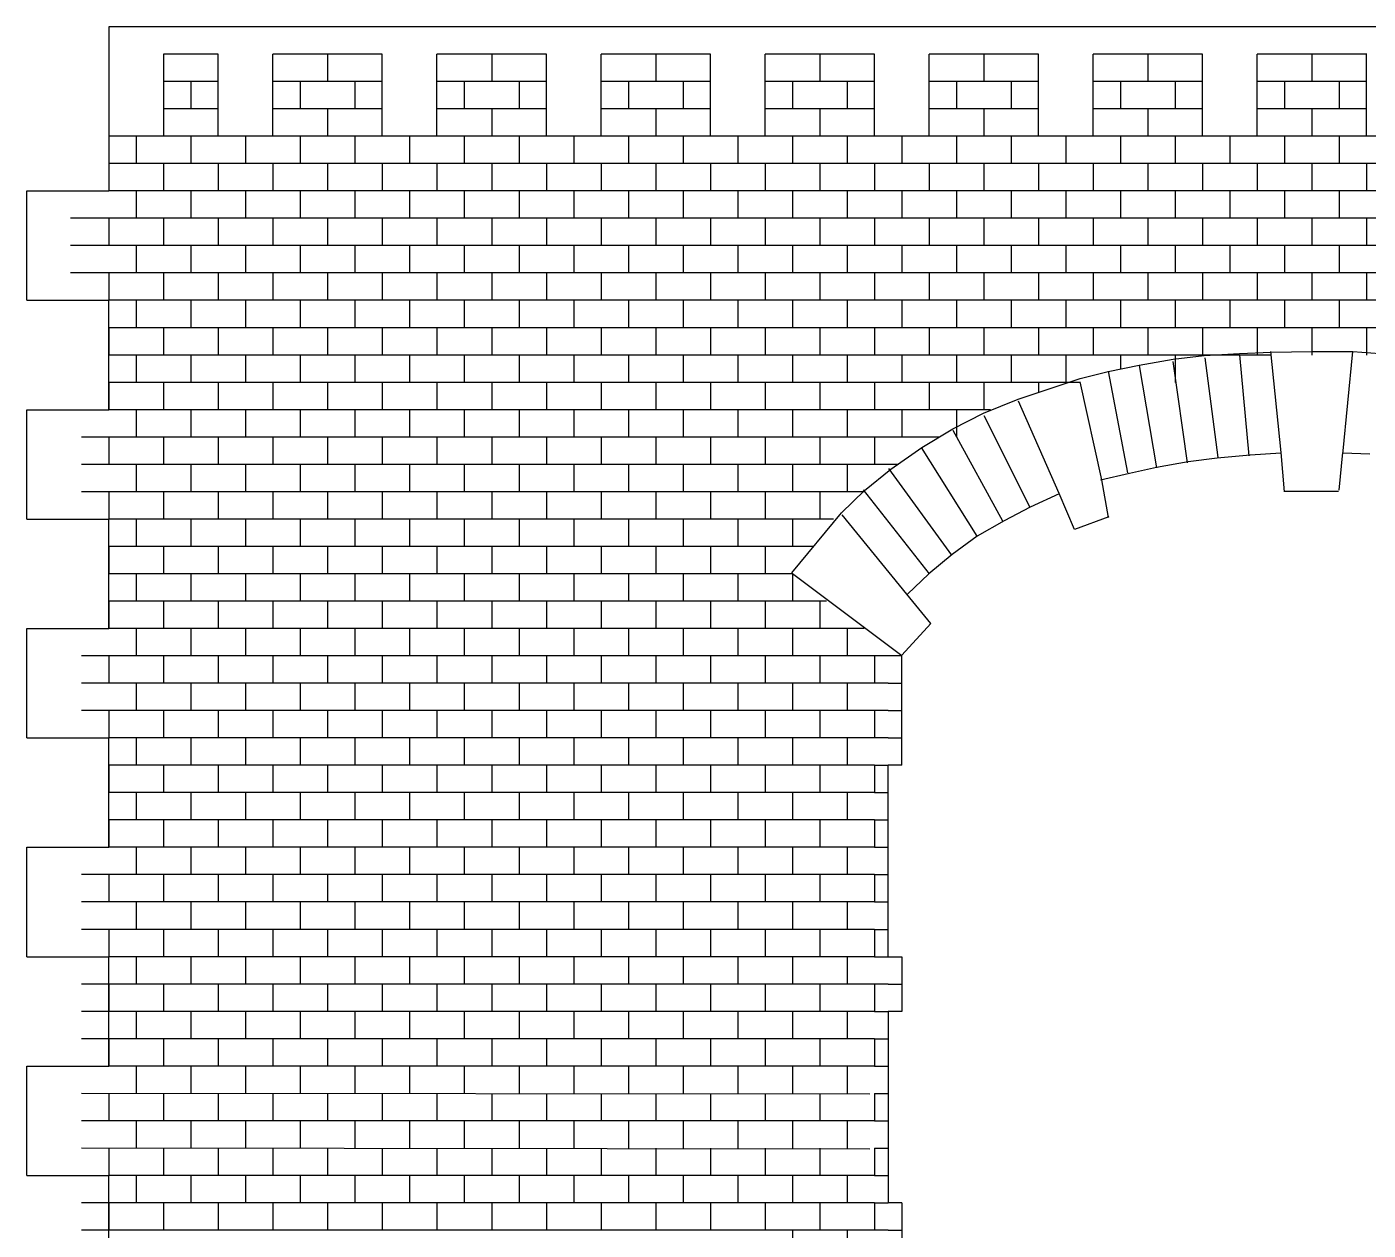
# Model space of a CAD drawing. Extents: x 12 to 197, y 116 to 290.
# Drawn here: x 104.9 to 153.96, y 246 to 290 of the extents above; entities that cross this region are included whole.
import ezdxf

# ---------------------------------------------------------------- set-up
doc = ezdxf.new("R2010")
doc.units = 0
doc.header["$MEASUREMENT"] = 0
doc.layers.add('OHNE_NAMEN', color=5, linetype='CONTINUOUS')

msp = doc.modelspace()

# ---------------------------------------------------------------- linework, layer by layer
at = {"layer": 'OHNE_NAMEN', "color": 5, "linetype": 'CONTINUOUS'}
for p, q in [((107.9038, 289.9999), (107.9031, 283.9995)), ((195.9038, 289.9999), (107.9038, 289.9999)), ((104.9031, 279.9993), (104.9031, 283.9995)), ((104.9031, 283.9995), (107.9031, 283.9995)), ((104.9031, 279.9993), (107.9031, 279.9993)), ((107.9031, 275.9996), (107.9031, 279.9993)), ((104.9031, 271.9994), (104.9031, 275.9996)), ((104.9031, 275.9996), (107.9031, 275.9996)), ((104.9031, 271.9994), (107.9031, 271.9994)), ((107.9031, 267.9993), (107.9031, 271.9994)), ((104.9031, 263.9995), (104.9031, 267.9993)), ((104.9031, 267.9993), (107.9031, 267.9993)), ((104.9031, 263.9995), (107.9031, 263.9995)), ((107.9031, 259.9993), (107.9031, 263.9995)), ((104.9031, 255.9995), (104.9031, 259.9993)), ((104.9031, 259.9993), (107.9031, 259.9993)), ((104.9031, 255.9995), (107.9031, 255.9995)), ((107.9031, 251.9994), (107.9031, 255.9995)), ((104.9031, 247.9992), (104.9031, 251.9994)), ((104.9031, 251.9994), (107.9031, 251.9994)), ((104.9031, 247.9992), (107.9031, 247.9992)), ((107.9031, 243.9995), (107.9031, 247.9992))]:
    msp.add_line(p, q, dxfattribs=at)
at = {"layer": 'OHNE_NAMEN', "color": 7, "linetype": 'CONTINUOUS'}
for p, q in [((111.9039, 288.9998), (109.904, 288.9994)), ((109.904, 288.9994), (109.904, 285.9998)), ((111.9036, 285.9998), (111.9036, 288.9994)), ((113.9035, 285.9998), (113.9035, 288.9994)), ((117.904, 288.9998), (113.9038, 288.9998)), ((115.9041, 288.9994), (115.9041, 287.9997)), ((117.9036, 285.9998), (117.9036, 288.9994)), ((119.9035, 285.9998), (119.9035, 288.9994)), ((123.904, 288.9998), (119.9039, 288.9998)), ((121.9041, 288.9994), (121.9041, 287.9997)), ((123.9037, 285.9998), (123.9037, 288.9994)), ((125.9036, 285.9998), (125.9036, 288.9994)), ((129.9041, 288.9998), (125.9039, 288.9998)), ((127.9038, 288.9994), (127.9038, 287.9997)), ((129.9037, 285.9998), (129.9037, 288.9994)), ((131.9036, 285.9998), (131.9036, 288.9994)), ((135.9041, 288.9998), (131.904, 288.9998)), ((133.9039, 288.9994), (133.9039, 287.9997)), ((135.9038, 285.9998), (135.9038, 288.9994)), ((137.9036, 285.9998), (137.9036, 288.9994)), ((141.9041, 288.9998), (137.904, 288.9998)), ((139.9039, 288.9994), (139.9039, 287.9997)), ((141.9038, 285.9998), (141.9038, 288.9994)), ((143.9037, 285.9998), (143.9037, 288.9994)), ((147.9042, 288.9998), (143.9041, 288.9998)), ((145.9039, 288.9994), (145.9039, 287.9997)), ((147.9038, 285.9998), (147.9038, 288.9994)), ((153.9039, 288.9998), (149.9037, 288.9998)), ((149.9037, 285.9998), (149.9037, 288.9994)), ((151.904, 288.9994), (151.904, 287.9997)), ((153.9035, 285.9998), (153.9035, 288.9994)), ((111.9039, 287.9997), (109.904, 287.9997)), ((110.9035, 287.9993), (110.9035, 286.9995)), ((117.904, 287.9997), (113.9038, 287.9997)), ((114.9036, 287.9997), (114.9036, 286.9999)), ((116.9035, 287.9993), (116.9035, 286.9995)), ((123.904, 287.9997), (119.9039, 287.9997)), ((120.9036, 287.9997), (120.9036, 286.9999)), ((122.9035, 287.9993), (122.9035, 286.9995)), ((129.9041, 287.9997), (125.9039, 287.9997)), ((126.9037, 287.9997), (126.9037, 286.9999)), ((128.9036, 287.9993), (128.9036, 286.9995)), ((135.9041, 287.9997), (131.904, 287.9997)), ((132.9037, 287.9997), (132.9037, 286.9999)), ((134.9036, 287.9993), (134.9036, 286.9995)), ((141.9041, 287.9997), (137.904, 287.9997)), ((138.9038, 287.9997), (138.9038, 286.9999)), ((140.9033, 287.9993), (140.9033, 286.9995)), ((147.9042, 287.9997), (143.9041, 287.9997)), ((144.9038, 287.9997), (144.9038, 286.9999)), ((146.9034, 287.9993), (146.9034, 286.9995)), ((153.9039, 287.9997), (149.9037, 287.9997)), ((150.9035, 287.9997), (150.9035, 286.9999)), ((152.9034, 287.9993), (152.9034, 286.9995)), ((111.9029, 286.9995), (109.904, 286.9995)), ((117.9029, 286.9995), (113.9035, 286.9995)), ((115.9037, 286.9995), (115.9037, 285.9998)), ((123.903, 286.9995), (119.9035, 286.9995)), ((121.9038, 286.9995), (121.9038, 285.9998)), ((129.903, 286.9995), (125.9036, 286.9995)), ((127.9035, 286.9995), (127.9035, 285.9998)), ((135.903, 286.9995), (131.9036, 286.9995)), ((133.9035, 286.9995), (133.9035, 285.9998)), ((141.9031, 286.9995), (137.9036, 286.9995)), ((139.9036, 286.9995), (139.9036, 285.9998)), ((147.9031, 286.9995), (143.9037, 286.9995)), ((145.9036, 286.9995), (145.9036, 285.9998)), ((153.9028, 286.9995), (149.9037, 286.9995)), ((151.9036, 286.9995), (151.9036, 285.9998)), ((195.75, 285.9998), (107.9038, 285.9998)), ((108.9036, 285.9991), (108.9036, 284.9993)), ((110.9038, 285.9991), (110.9038, 284.9993)), ((112.9037, 285.9991), (112.9037, 284.9993)), ((114.9036, 285.9991), (114.9036, 284.9993)), ((116.9038, 285.9991), (116.9038, 284.9993)), ((118.9034, 285.9991), (118.9034, 284.9993)), ((120.9036, 285.9991), (120.9036, 284.9993)), ((122.9039, 285.9991), (122.9039, 284.9993)), ((124.9038, 285.9991), (124.9038, 284.9993)), ((126.9033, 285.9991), (126.9033, 284.9993)), ((128.9032, 285.9991), (128.9032, 284.9993)), ((130.9035, 285.9991), (130.9035, 284.9993)), ((132.9034, 285.9998), (132.9034, 284.9993)), ((134.9033, 285.9998), (134.9033, 284.9993)), ((136.9035, 285.9998), (136.9035, 284.9993)), ((138.9034, 285.9998), (138.9034, 284.9993)), ((140.9033, 285.9998), (140.9033, 284.9993)), ((142.9036, 285.9998), (142.9036, 284.9993)), ((144.9035, 285.9991), (144.9035, 284.9993)), ((146.9034, 285.9991), (146.9034, 284.9993)), ((148.9033, 285.9998), (148.9033, 284.9993)), ((150.9035, 285.9998), (150.9035, 284.9993)), ((152.9034, 285.9998), (152.9034, 284.9993)), ((195.75, 284.9996), (107.9038, 284.9996)), ((107.9038, 284.9989), (107.9038, 283.9992)), ((109.904, 284.9989), (109.904, 283.9992)), ((111.9039, 284.9989), (111.9039, 283.9992)), ((113.9038, 284.9989), (113.9038, 283.9992)), ((115.9041, 284.9989), (115.9041, 283.9992)), ((117.9036, 284.9989), (117.9036, 283.9992)), ((119.9039, 284.9989), (119.9039, 283.9992)), ((121.9041, 284.9989), (121.9041, 283.9992)), ((123.904, 284.9989), (123.904, 283.9992)), ((125.9036, 284.9989), (125.9036, 283.9992)), ((127.9035, 284.9989), (127.9035, 283.9992)), ((129.9037, 284.9989), (129.9037, 283.9992)), ((131.9036, 284.9993), (131.9036, 283.9992)), ((133.9035, 284.9993), (133.9035, 283.9992)), ((135.9038, 284.9993), (135.9038, 283.9992)), ((137.9036, 284.9993), (137.9036, 283.9992)), ((139.9036, 284.9993), (139.9036, 283.9992)), ((141.9038, 284.9993), (141.9038, 283.9992)), ((143.9037, 284.9989), (143.9037, 283.9992)), ((145.9036, 284.9989), (145.9036, 283.9992)), ((147.9035, 284.9993), (147.9035, 283.9992)), ((149.9037, 284.9993), (149.9037, 283.9992)), ((151.9036, 284.9993), (151.9036, 283.9992)), ((153.9035, 284.9993), (153.9035, 283.9992)), ((195.75, 283.9995), (107.9038, 283.9995)), ((108.9036, 283.9992), (108.9036, 282.9994)), ((110.9038, 283.9992), (110.9038, 282.9994)), ((112.9037, 283.9992), (112.9037, 282.9994)), ((114.9036, 283.9992), (114.9036, 282.9994)), ((116.9038, 283.9992), (116.9038, 282.9994)), ((118.9034, 283.9992), (118.9034, 282.9994)), ((120.9036, 283.9992), (120.9036, 282.9994)), ((122.9039, 283.9992), (122.9039, 282.9994)), ((124.9038, 283.9992), (124.9038, 282.9994)), ((126.9033, 283.9992), (126.9033, 282.9994)), ((128.9032, 283.9992), (128.9032, 282.9994)), ((130.9035, 283.9992), (130.9035, 282.9994)), ((132.9034, 283.9995), (132.9034, 282.9994)), ((134.9033, 283.9995), (134.9033, 282.9994)), ((136.9035, 283.9995), (136.9035, 282.9994)), ((138.9034, 283.9995), (138.9034, 282.9994)), ((140.9033, 283.9995), (140.9033, 282.9994)), ((142.9036, 283.9995), (142.9036, 282.9994)), ((144.9035, 283.9992), (144.9035, 282.9994)), ((146.9034, 283.9992), (146.9034, 282.9994)), ((148.9033, 283.9995), (148.9033, 282.9994)), ((150.9035, 283.9995), (150.9035, 282.9994)), ((152.9034, 283.9995), (152.9034, 282.9994)), ((195.9038, 282.9997), (106.5004, 282.9994)), ((107.9038, 282.9994), (107.9038, 281.9993)), ((109.904, 282.9994), (109.904, 281.9993)), ((111.9039, 282.9994), (111.9039, 281.9993)), ((113.9038, 282.9994), (113.9038, 281.9993)), ((115.9041, 282.9994), (115.9041, 281.9993)), ((117.9036, 282.9994), (117.9036, 281.9993)), ((119.9039, 282.9994), (119.9039, 281.9993)), ((121.9041, 282.9994), (121.9041, 281.9993)), ((123.904, 282.9994), (123.904, 281.9993)), ((125.9036, 282.9994), (125.9036, 281.9993)), ((127.9035, 282.9994), (127.9035, 281.9993)), ((129.9037, 282.9994), (129.9037, 281.9993)), ((131.9036, 282.9994), (131.9036, 281.9993)), ((133.9035, 282.9994), (133.9035, 281.9993)), ((135.9038, 282.9994), (135.9038, 281.9993)), ((137.9036, 282.9994), (137.9036, 281.9993)), ((139.9036, 282.9994), (139.9036, 281.9993)), ((141.9038, 282.9994), (141.9038, 281.9993)), ((143.9037, 282.9994), (143.9037, 281.9993)), ((145.9036, 282.9994), (145.9036, 281.9993)), ((147.9035, 282.9994), (147.9035, 281.9993)), ((149.9037, 282.9994), (149.9037, 281.9993)), ((151.9036, 282.9994), (151.9036, 281.9993)), ((153.9035, 282.9994), (153.9035, 281.9993)), ((195.9038, 282), (106.5004, 282)), ((108.9036, 281.9993), (108.9036, 280.9995)), ((110.9038, 281.9993), (110.9038, 280.9995)), ((112.9037, 281.9993), (112.9037, 280.9995)), ((114.9036, 281.9993), (114.9036, 280.9995)), ((116.9038, 281.9993), (116.9038, 280.9995)), ((118.9034, 281.9993), (118.9034, 280.9995)), ((120.9036, 281.9993), (120.9036, 280.9995)), ((122.9039, 281.9993), (122.9039, 280.9995)), ((124.9038, 281.9993), (124.9038, 280.9995)), ((126.9033, 281.9993), (126.9033, 280.9995)), ((128.9032, 281.9993), (128.9032, 280.9995)), ((130.9035, 281.9993), (130.9035, 280.9995)), ((132.9034, 282), (132.9034, 280.9995)), ((134.9033, 282), (134.9033, 280.9995)), ((136.9035, 282), (136.9035, 280.9995)), ((138.9034, 282), (138.9034, 280.9995)), ((140.9033, 282), (140.9033, 280.9995)), ((142.9036, 282), (142.9036, 280.9995)), ((144.9035, 281.9993), (144.9035, 280.9995)), ((146.9034, 281.9993), (146.9034, 280.9995)), ((148.9033, 282), (148.9033, 280.9995)), ((150.9035, 282), (150.9035, 280.9995)), ((152.9034, 282), (152.9034, 280.9995)), ((195.9038, 280.9995), (106.5004, 280.9995)), ((107.9038, 280.9988), (107.9038, 279.999)), ((109.904, 280.9988), (109.904, 279.999)), ((111.9039, 280.9988), (111.9039, 279.999)), ((113.9038, 280.9988), (113.9038, 279.999)), ((115.9041, 280.9988), (115.9041, 279.999)), ((117.9036, 280.9988), (117.9036, 279.999)), ((119.9039, 280.9988), (119.9039, 279.999)), ((121.9041, 280.9988), (121.9041, 279.999)), ((123.904, 280.9988), (123.904, 279.999)), ((125.9036, 280.9988), (125.9036, 279.999)), ((127.9035, 280.9988), (127.9035, 279.999)), ((129.9037, 280.9988), (129.9037, 279.999)), ((131.9036, 280.9991), (131.9036, 279.999)), ((133.9035, 280.9991), (133.9035, 279.999)), ((135.9038, 280.9991), (135.9038, 279.999)), ((137.9036, 280.9991), (137.9036, 279.999)), ((139.9036, 280.9991), (139.9036, 279.999)), ((141.9038, 280.9991), (141.9038, 279.999)), ((143.9037, 280.9988), (143.9037, 279.999)), ((145.9036, 280.9988), (145.9036, 279.999)), ((147.9035, 280.9991), (147.9035, 279.999)), ((149.9037, 280.9991), (149.9037, 279.999)), ((151.9036, 280.9991), (151.9036, 279.999)), ((153.9035, 280.9991), (153.9035, 279.999)), ((195.9038, 279.9997), (107.9038, 279.9997)), ((108.9036, 279.999), (108.9036, 278.9996)), ((110.9038, 279.999), (110.9038, 278.9996)), ((112.9037, 279.999), (112.9037, 278.9996)), ((114.9036, 279.999), (114.9036, 278.9996)), ((116.9038, 279.999), (116.9038, 278.9996)), ((118.9034, 279.999), (118.9034, 278.9996)), ((120.9036, 279.999), (120.9036, 278.9996)), ((122.9039, 279.999), (122.9039, 278.9996)), ((124.9038, 279.999), (124.9038, 278.9996)), ((126.9033, 279.999), (126.9033, 278.9996)), ((128.9032, 279.999), (128.9032, 278.9996)), ((130.9035, 279.999), (130.9035, 278.9996)), ((132.9034, 279.9993), (132.9034, 278.9996)), ((134.9033, 279.9993), (134.9033, 278.9996)), ((136.9035, 279.9993), (136.9035, 278.9996)), ((138.9034, 279.9993), (138.9034, 278.9996)), ((140.9033, 279.9993), (140.9033, 278.9996)), ((142.9036, 279.9993), (142.9036, 278.9996)), ((144.9035, 279.999), (144.9035, 278.9996)), ((146.9034, 279.999), (146.9034, 278.9996)), ((148.9033, 279.9993), (148.9033, 278.9996)), ((150.9035, 279.9993), (150.9035, 278.9996)), ((152.9034, 279.9993), (152.9034, 278.9996)), ((195.9038, 278.9996), (107.9038, 278.9996)), ((107.9038, 278.9989), (107.9038, 277.9991)), ((109.904, 278.9989), (109.904, 277.9991)), ((111.9039, 278.9989), (111.9039, 277.9991)), ((113.9038, 278.9989), (113.9038, 277.9991)), ((115.9041, 278.9989), (115.9041, 277.9991)), ((117.9036, 278.9989), (117.9036, 277.9991)), ((119.9039, 278.9989), (119.9039, 277.9991)), ((121.9041, 278.9989), (121.9041, 277.9991)), ((123.904, 278.9989), (123.904, 277.9991)), ((125.9036, 278.9989), (125.9036, 277.9991)), ((127.9035, 278.9989), (127.9035, 277.9991)), ((129.9037, 278.9989), (129.9037, 277.9991)), ((131.9036, 278.9996), (131.9036, 277.9991)), ((133.9035, 278.9996), (133.9035, 277.9991)), ((135.9038, 278.9996), (135.9038, 277.9991)), ((137.9036, 278.9996), (137.9036, 277.9991)), ((139.9036, 278.9996), (139.9036, 277.9991)), ((141.9038, 278.9996), (141.9038, 277.9991)), ((143.9037, 278.9989), (143.9037, 277.9991)), ((145.9036, 278.9989), (145.9036, 277.9991)), ((147.9035, 278.9996), (147.9035, 277.9991)), ((149.9037, 278.9996), (149.9037, 277.9991)), ((151.9036, 278.9996), (151.9036, 277.9991)), ((153.9035, 278.9996), (153.9035, 277.9991)), ((150.404, 277.9998), (107.9038, 277.9998)), ((108.9036, 277.9991), (108.9036, 276.9993)), ((110.9038, 277.9991), (110.9038, 276.9993)), ((112.9037, 277.9991), (112.9037, 276.9993)), ((114.9036, 277.9991), (114.9036, 276.9993)), ((116.9038, 277.9991), (116.9038, 276.9993)), ((118.9034, 277.9991), (118.9034, 276.9993)), ((120.9036, 277.9991), (120.9036, 276.9993)), ((122.9039, 277.9991), (122.9039, 276.9993)), ((124.9038, 277.9991), (124.9038, 276.9993)), ((126.9033, 277.9991), (126.9033, 276.9993)), ((128.9032, 277.9991), (128.9032, 276.9993)), ((130.9035, 277.9991), (130.9035, 276.9993)), ((132.9034, 277.9998), (132.9034, 276.9993)), ((134.9033, 277.9998), (134.9033, 276.9993)), ((134.9033, 277.9991), (134.9033, 276.9993)), ((136.9035, 277.9998), (136.9035, 276.9993)), ((136.9035, 277.9991), (136.9035, 276.9993)), ((138.9034, 277.9998), (138.9034, 276.9993)), ((138.9034, 277.9991), (138.9034, 276.9993)), ((140.9033, 277.9998), (140.9033, 276.9993)), ((140.9033, 277.9991), (140.9033, 276.9993)), ((142.9036, 277.9998), (142.9036, 276.9993)), ((142.9036, 277.9991), (142.9036, 276.9993)), ((144.9028, 277.9998), (144.9028, 277.4996)), ((145.584, 277.6319), (146.8307, 277.8439)), ((146.8173, 277.7613), (147.3401, 274.0618)), ((146.8307, 277.8439), (147.9596, 277.9846)), ((146.9034, 277.9991), (146.9034, 276.9993)), ((147.9596, 277.9846), (149.2529, 278.0552)), ((147.9815, 277.9025), (148.4651, 274.2498)), ((149.2515, 278.0083), (149.5901, 274.3122)), ((149.2529, 278.0552), (150.4054, 278.1028)), ((150.7776, 274.4371), (150.4026, 278.1247)), ((150.4054, 278.1028), (151.9026, 278.1247)), ((151.9026, 278.1247), (153.4026, 278.1247)), ((153.0276, 274.3747), (153.4026, 278.1247)), ((153.4026, 278.1247), (154.3801, 278.0552)), ((143.4204, 277.1383), (144.4551, 277.3973)), ((144.4537, 277.4086), (145.1525, 273.6868)), ((144.4551, 277.3973), (145.584, 277.6319)), ((145.5826, 277.6202), (146.2151, 273.8744)), ((143.4031, 276.9993), (107.9038, 276.9997)), ((107.9038, 276.999), (107.9038, 275.9992)), ((109.904, 276.999), (109.904, 275.9992)), ((111.9039, 276.999), (111.9039, 275.9992)), ((113.9038, 276.999), (113.9038, 275.9992)), ((115.9041, 276.999), (115.9041, 275.9992)), ((117.9036, 276.999), (117.9036, 275.9992)), ((119.9039, 276.999), (119.9039, 275.9992)), ((121.9041, 276.999), (121.9041, 275.9992)), ((123.904, 276.999), (123.904, 275.9992)), ((125.9036, 276.999), (125.9036, 275.9992)), ((127.9035, 276.999), (127.9035, 275.9992)), ((129.9037, 276.999), (129.9037, 275.9992)), ((131.9036, 276.9993), (131.9036, 275.9992)), ((133.9035, 276.9993), (133.9035, 275.9992)), ((135.9034, 276.9993), (135.9034, 275.9992)), ((135.9038, 276.9993), (135.9038, 275.9992)), ((137.9033, 276.9993), (137.9033, 275.9992)), ((137.9036, 276.9993), (137.9036, 275.9992)), ((139.9036, 276.9993), (139.9036, 275.9996)), ((139.9036, 276.9993), (139.9036, 275.9992)), ((141.1626, 276.3855), (143.4204, 277.1383)), ((141.9027, 276.9993), (141.9027, 276.6243)), ((144.2152, 273.437), (143.4306, 277.0205)), ((139.8926, 275.868), (141.1626, 276.3855)), ((142.6528, 272.9368), (141.1728, 276.315)), ((140.1526, 275.9996), (107.9038, 275.9996)), ((108.9036, 275.9992), (108.9036, 274.9995)), ((110.9038, 275.9992), (110.9038, 274.9995)), ((112.9037, 275.9992), (112.9037, 274.9995)), ((114.9036, 275.9992), (114.9036, 274.9995)), ((116.9038, 275.9992), (116.9038, 274.9995)), ((118.9034, 275.9992), (118.9034, 274.9995)), ((120.9036, 275.9992), (120.9036, 274.9995)), ((122.9039, 275.9992), (122.9039, 274.9995)), ((124.9038, 275.9992), (124.9038, 274.9995)), ((126.9033, 275.9992), (126.9033, 274.9995)), ((128.9032, 275.9992), (128.9032, 274.9995)), ((130.9035, 275.9992), (130.9035, 274.9995)), ((132.9034, 275.9996), (132.9034, 274.9995)), ((134.9033, 275.9996), (134.9033, 274.9995)), ((134.9033, 275.9992), (134.9033, 274.9995)), ((136.9035, 275.9996), (136.9035, 274.9995)), ((136.9035, 275.9992), (136.9035, 274.9995)), ((138.7637, 275.3035), (139.8926, 275.868)), ((138.9034, 275.9992), (138.9027, 275.3745)), ((138.9034, 275.9996), (138.9034, 274.9995)), ((139.9028, 275.7858), (141.5902, 272.4369)), ((137.6348, 274.6216), (138.7637, 275.3035)), ((138.774, 275.2566), (140.5901, 271.937)), ((138.2776, 274.9995), (106.903, 274.9995)), ((107.9038, 274.9987), (107.9038, 273.999)), ((109.904, 274.9987), (109.904, 273.999)), ((111.9039, 274.9987), (111.9039, 273.999)), ((113.9038, 274.9987), (113.9038, 273.999)), ((115.9041, 274.9987), (115.9041, 273.999)), ((117.9036, 274.9987), (117.9036, 273.999)), ((119.9039, 274.9987), (119.9039, 273.999)), ((121.9041, 274.9987), (121.9041, 273.999)), ((123.904, 274.9987), (123.904, 273.999)), ((125.9036, 274.9987), (125.9036, 273.999)), ((127.9035, 274.9987), (127.9035, 273.999)), ((129.9037, 274.9987), (129.9037, 273.999)), ((131.9036, 274.9995), (131.9036, 273.999)), ((133.9035, 274.9995), (133.9035, 273.999)), ((135.9034, 274.9995), (135.9034, 273.9993)), ((135.9038, 274.9995), (135.9038, 273.999)), ((136.506, 273.8219), (137.6348, 274.6216)), ((137.6098, 274.6216), (139.6527, 271.3743)), ((136.7776, 273.9993), (106.903, 273.9993)), ((108.9036, 273.999), (108.9036, 272.9995)), ((110.9038, 273.999), (110.9038, 272.9995)), ((112.9037, 273.999), (112.9037, 272.9995)), ((114.9036, 273.999), (114.9036, 272.9995)), ((116.9038, 273.999), (116.9038, 272.9995)), ((118.9034, 273.999), (118.9034, 272.9995)), ((120.9036, 273.999), (120.9036, 272.9995)), ((122.9039, 273.999), (122.9039, 272.9995)), ((124.9038, 273.999), (124.9038, 272.9995)), ((126.9033, 273.999), (126.9033, 272.9995)), ((128.9032, 273.999), (128.9032, 272.9995)), ((130.9035, 273.999), (130.9035, 272.9995)), ((132.9034, 273.9993), (132.9034, 272.9995)), ((134.9033, 273.9993), (134.9033, 272.9995)), ((135.5418, 273.0458), (136.506, 273.8219)), ((136.4185, 273.8455), (138.715, 270.6871)), ((135.5277, 272.9995), (106.903, 272.9995)), ((107.9038, 272.9988), (107.9038, 271.9991)), ((109.904, 272.9988), (109.904, 271.9991)), ((111.9039, 272.9988), (111.9039, 271.9991)), ((113.9038, 272.9988), (113.9038, 271.9991)), ((115.9041, 272.9988), (115.9041, 271.9991)), ((117.9036, 272.9988), (117.9036, 271.9991)), ((119.9039, 272.9988), (119.9039, 271.9991)), ((121.9041, 272.9988), (121.9041, 271.9991)), ((123.904, 272.9988), (123.904, 271.9991)), ((125.9036, 272.9988), (125.9036, 271.9991)), ((127.9035, 272.9988), (127.9035, 271.9991)), ((129.9037, 272.9988), (129.9037, 271.9991)), ((131.9036, 272.9992), (131.9036, 271.9991)), ((133.9035, 272.9992), (133.9035, 271.9991)), ((134.6951, 272.2231), (135.5418, 273.0458)), ((135.4931, 273.0694), (137.9026, 269.9999)), ((134.4027, 271.9994), (107.9038, 271.9998)), ((108.9036, 271.9991), (108.9036, 270.9996)), ((110.9038, 271.9991), (110.9038, 270.9996)), ((112.9037, 271.9991), (112.9037, 270.9996)), ((114.9036, 271.9991), (114.9036, 270.9996)), ((116.9038, 271.9991), (116.9038, 270.9996)), ((118.9034, 271.9991), (118.9034, 270.9996)), ((120.9036, 271.9991), (120.9036, 270.9996)), ((122.9039, 271.9991), (122.9039, 270.9996)), ((124.9038, 271.9991), (124.9038, 270.9996)), ((126.9033, 271.9991), (126.9033, 270.9996)), ((128.9032, 271.9991), (128.9032, 270.9996)), ((130.9035, 271.9991), (130.9035, 270.9996)), ((132.884, 270.0355), (134.6951, 272.2231)), ((132.9034, 271.9994), (132.9034, 270.9996)), ((137.0901, 269.2495), (134.717, 272.1522)), ((133.6527, 270.9996), (107.9038, 270.9996)), ((107.9038, 270.9989), (107.9038, 269.9992)), ((109.904, 270.9989), (109.904, 269.9992)), ((111.9039, 270.9989), (111.9039, 269.9992)), ((113.9038, 270.9989), (113.9038, 269.9992)), ((115.9041, 270.9989), (115.9041, 269.9992)), ((117.9036, 270.9989), (117.9036, 269.9992)), ((119.9039, 270.9989), (119.9039, 269.9992)), ((121.9041, 270.9989), (121.9041, 269.9992)), ((123.904, 270.9989), (123.904, 269.9992)), ((125.9036, 270.9989), (125.9036, 269.9992)), ((127.9035, 270.9989), (127.9035, 269.9992)), ((129.9037, 270.9989), (129.9037, 269.9992)), ((131.9036, 270.9996), (131.9036, 269.9992)), ((132.9034, 269.9999), (107.9038, 269.9999)), ((108.9036, 269.9992), (108.9036, 268.9994)), ((110.9038, 269.9992), (110.9038, 268.9994)), ((112.9037, 269.9992), (112.9037, 268.9994)), ((114.9036, 269.9992), (114.9036, 268.9994)), ((116.9038, 269.9992), (116.9038, 268.9994)), ((118.9034, 269.9992), (118.9034, 268.9994)), ((120.9036, 269.9992), (120.9036, 268.9994)), ((122.9039, 269.9992), (122.9039, 268.9994)), ((124.9038, 269.9992), (124.9038, 268.9994)), ((126.9033, 269.9992), (126.9033, 268.9994)), ((128.9032, 269.9992), (128.9032, 268.9994)), ((130.9035, 269.9992), (130.9035, 268.9994)), ((136.9035, 266.9995), (132.9034, 269.9999)), ((132.9034, 269.9999), (132.9034, 268.9994)), ((132.9034, 269.9992), (132.9034, 268.9991)), ((134.1526, 268.9994), (107.9038, 269.0001)), ((107.9038, 268.9991), (107.9038, 267.9993)), ((109.904, 268.9991), (109.904, 267.9993)), ((111.9039, 268.9991), (111.9039, 267.9993)), ((113.9038, 268.9991), (113.9038, 267.9993)), ((115.9041, 268.9991), (115.9041, 267.9993)), ((117.9036, 268.9991), (117.9036, 267.9993)), ((119.9039, 268.9991), (119.9039, 267.9993)), ((121.9041, 268.9991), (121.9041, 267.9993)), ((123.904, 268.9991), (123.904, 267.9993)), ((125.9036, 268.9991), (125.9036, 267.9993)), ((127.9035, 268.9991), (127.9035, 267.9993)), ((129.9037, 268.9991), (129.9037, 267.9993)), ((131.9036, 268.9994), (131.9036, 267.9993)), ((133.9035, 268.9994), (133.9035, 267.9993)), ((133.9035, 268.9991), (133.9035, 267.9993)), ((135.5277, 267.9993), (107.9038, 267.9996)), ((108.9036, 267.9993), (108.9036, 266.9995)), ((110.9038, 267.9993), (110.9038, 266.9995)), ((112.9037, 267.9993), (112.9037, 266.9995)), ((114.9036, 267.9993), (114.9036, 266.9995)), ((116.9038, 267.9993), (116.9038, 266.9995)), ((118.9034, 267.9993), (118.9034, 266.9995)), ((120.9036, 267.9993), (120.9036, 266.9995)), ((122.9039, 267.9993), (122.9039, 266.9995)), ((124.9038, 267.9993), (124.9038, 266.9995)), ((126.9033, 267.9993), (126.9033, 266.9995)), ((128.9032, 267.9993), (128.9032, 266.9995)), ((130.9035, 267.9993), (130.9035, 266.9995)), ((132.9034, 267.9996), (132.9034, 266.9995)), ((132.9034, 267.9993), (132.9034, 266.9995)), ((134.9033, 267.9996), (134.9033, 266.9995)), ((134.9036, 267.9993), (134.9036, 266.9995)), ((136.9039, 266.9995), (106.903, 266.9995)), ((107.9038, 266.9992), (107.9038, 265.999)), ((109.904, 266.9992), (109.904, 265.999)), ((111.9039, 266.9992), (111.9039, 265.999)), ((113.9038, 266.9992), (113.9038, 265.999)), ((115.9041, 266.9992), (115.9041, 265.999)), ((117.9036, 266.9992), (117.9036, 265.999)), ((119.9039, 266.9992), (119.9039, 265.999)), ((121.9041, 266.9992), (121.9041, 265.999)), ((123.904, 266.9992), (123.904, 265.999)), ((125.9036, 266.9992), (125.9036, 265.999)), ((127.9035, 266.9992), (127.9035, 265.999)), ((129.9037, 266.9992), (129.9037, 265.999)), ((131.9036, 266.9995), (131.9036, 265.999)), ((133.9035, 266.9995), (133.9035, 265.999)), ((135.9038, 266.9995), (135.9038, 265.999)), ((136.4036, 265.9997), (106.903, 265.9997)), ((108.9036, 265.999), (108.9036, 264.9993)), ((110.9038, 265.999), (110.9038, 264.9993)), ((112.9037, 265.999), (112.9037, 264.9993)), ((114.9036, 265.999), (114.9036, 264.9993)), ((116.9038, 265.999), (116.9038, 264.9993)), ((118.9034, 265.999), (118.9034, 264.9993)), ((120.9036, 265.999), (120.9036, 264.9993)), ((122.9039, 265.999), (122.9039, 264.9993)), ((124.9038, 265.999), (124.9038, 264.9993)), ((126.9033, 265.999), (126.9033, 264.9993)), ((128.9032, 265.999), (128.9032, 264.9993)), ((130.9035, 265.999), (130.9035, 264.9993)), ((132.9034, 265.9997), (132.9034, 264.9993)), ((134.9033, 265.9997), (134.9033, 264.9993)), ((136.4029, 264.9996), (106.903, 264.9993)), ((107.9038, 264.9989), (107.9038, 263.9991)), ((109.904, 264.9989), (109.904, 263.9991)), ((111.9039, 264.9989), (111.9039, 263.9991)), ((113.9038, 264.9989), (113.9038, 263.9991)), ((115.9041, 264.9989), (115.9041, 263.9991)), ((117.9036, 264.9989), (117.9036, 263.9991)), ((119.9039, 264.9989), (119.9039, 263.9991)), ((121.9041, 264.9989), (121.9041, 263.9991)), ((123.904, 264.9989), (123.904, 263.9991)), ((125.9036, 264.9989), (125.9036, 263.9991)), ((127.9035, 264.9989), (127.9035, 263.9991)), ((129.9037, 264.9989), (129.9037, 263.9991)), ((131.9036, 264.9993), (131.9036, 263.9991)), ((133.9035, 264.9993), (133.9035, 263.9991)), ((135.9038, 264.9993), (135.9038, 263.9991)), ((136.4029, 263.9995), (107.9038, 263.9995)), ((108.9036, 263.9991), (108.9036, 262.9993)), ((110.9038, 263.9991), (110.9038, 262.9993)), ((112.9037, 263.9991), (112.9037, 262.9993)), ((114.9036, 263.9991), (114.9036, 262.9993)), ((116.9038, 263.9991), (116.9038, 262.9993)), ((118.9034, 263.9991), (118.9034, 262.9993)), ((120.9036, 263.9991), (120.9036, 262.9993)), ((122.9039, 263.9991), (122.9039, 262.9993)), ((124.9038, 263.9991), (124.9038, 262.9993)), ((126.9033, 263.9991), (126.9033, 262.9993)), ((128.9032, 263.9991), (128.9032, 262.9993)), ((130.9035, 263.9991), (130.9035, 262.9993)), ((132.9034, 263.9995), (132.9034, 262.9993)), ((134.9033, 263.9995), (134.9033, 262.9993)), ((135.9034, 262.9993), (107.9038, 262.9997)), ((107.9038, 262.9993), (107.9038, 261.9996)), ((109.904, 262.9993), (109.904, 261.9996)), ((111.9039, 262.9993), (111.9039, 261.9996)), ((113.9038, 262.9993), (113.9038, 261.9996)), ((115.9041, 262.9993), (115.9041, 261.9996)), ((117.9036, 262.9993), (117.9036, 261.9996)), ((119.9039, 262.9993), (119.9039, 261.9996)), ((121.9041, 262.9993), (121.9041, 261.9996)), ((123.904, 262.9993), (123.904, 261.9996)), ((125.9036, 262.9993), (125.9036, 261.9996)), ((127.9035, 262.9993), (127.9035, 261.9996)), ((129.9037, 262.9993), (129.9037, 261.9996)), ((131.9036, 262.9993), (131.9036, 261.9996)), ((133.9035, 262.9993), (133.9035, 261.9996)), ((135.9038, 262.9993), (135.9038, 261.9996)), ((135.9038, 261.9999), (107.9038, 261.9999)), ((108.9036, 261.9996), (108.9036, 260.9995)), ((110.9038, 261.9996), (110.9038, 260.9995)), ((112.9037, 261.9996), (112.9037, 260.9995)), ((114.9036, 261.9996), (114.9036, 260.9995)), ((116.9038, 261.9996), (116.9038, 260.9995)), ((118.9034, 261.9996), (118.9034, 260.9995)), ((120.9036, 261.9996), (120.9036, 260.9995)), ((122.9039, 261.9996), (122.9039, 260.9995)), ((124.9038, 261.9996), (124.9038, 260.9995)), ((126.9033, 261.9996), (126.9033, 260.9995)), ((128.9032, 261.9996), (128.9032, 260.9995)), ((130.9035, 261.9996), (130.9035, 260.9995)), ((132.9034, 261.9999), (132.9034, 260.9995)), ((134.9033, 261.9999), (134.9033, 260.9995)), ((135.9038, 260.9995), (107.9038, 260.9995)), ((107.9038, 260.9988), (107.9038, 259.999)), ((109.904, 260.9988), (109.904, 259.999)), ((111.9039, 260.9988), (111.9039, 259.999)), ((113.9038, 260.9988), (113.9038, 259.999)), ((115.9041, 260.9988), (115.9041, 259.999)), ((117.9036, 260.9988), (117.9036, 259.999)), ((119.9039, 260.9988), (119.9039, 259.999)), ((121.9041, 260.9988), (121.9041, 259.999)), ((123.904, 260.9988), (123.904, 259.999)), ((125.9036, 260.9988), (125.9036, 259.999)), ((127.9035, 260.9988), (127.9035, 259.999)), ((129.9037, 260.9988), (129.9037, 259.999)), ((131.9036, 260.9991), (131.9036, 259.999)), ((133.9035, 260.9991), (133.9035, 259.999)), ((135.9038, 260.9991), (135.9038, 259.999)), ((135.9027, 259.9993), (107.9038, 259.9997)), ((108.9036, 259.999), (108.9036, 258.9996)), ((110.9038, 259.999), (110.9038, 258.9996)), ((112.9037, 259.999), (112.9037, 258.9996)), ((114.9036, 259.999), (114.9036, 258.9996)), ((116.9038, 259.999), (116.9038, 258.9996)), ((118.9034, 259.999), (118.9034, 258.9996)), ((120.9036, 259.999), (120.9036, 258.9996)), ((122.9039, 259.999), (122.9039, 258.9996)), ((124.9038, 259.999), (124.9038, 258.9996)), ((126.9033, 259.999), (126.9033, 258.9996)), ((128.9032, 259.999), (128.9032, 258.9996)), ((130.9035, 259.999), (130.9035, 258.9996)), ((132.9034, 259.9993), (132.9034, 258.9996)), ((134.9033, 259.9993), (134.9033, 258.9996)), ((135.9034, 258.9996), (106.903, 258.9996)), ((107.9038, 258.9992), (107.9038, 257.9991)), ((109.904, 258.9992), (109.904, 257.9991)), ((111.9039, 258.9992), (111.9039, 257.9991)), ((113.9038, 258.9992), (113.9038, 257.9991)), ((115.9041, 258.9992), (115.9041, 257.9991)), ((117.9036, 258.9992), (117.9036, 257.9991)), ((119.9039, 258.9992), (119.9039, 257.9991)), ((121.9041, 258.9992), (121.9041, 257.9991)), ((123.904, 258.9992), (123.904, 257.9991)), ((125.9036, 258.9992), (125.9036, 257.9991)), ((127.9035, 258.9992), (127.9035, 257.9991)), ((129.9037, 258.9992), (129.9037, 257.9991)), ((131.9036, 258.9996), (131.9036, 257.9991)), ((133.9035, 258.9996), (133.9035, 257.9991)), ((135.9038, 258.9996), (135.9038, 257.9991)), ((135.9034, 257.9998), (106.903, 257.9998)), ((108.9036, 257.9991), (108.9036, 256.9993)), ((110.9038, 257.9991), (110.9038, 256.9993)), ((112.9037, 257.9991), (112.9037, 256.9993)), ((114.9036, 257.9991), (114.9036, 256.9993)), ((116.9038, 257.9991), (116.9038, 256.9993)), ((118.9034, 257.9991), (118.9034, 256.9993)), ((120.9036, 257.9991), (120.9036, 256.9993)), ((122.9039, 257.9991), (122.9039, 256.9993)), ((124.9038, 257.9991), (124.9038, 256.9993)), ((126.9033, 257.9991), (126.9033, 256.9993)), ((128.9032, 257.9991), (128.9032, 256.9993)), ((130.9035, 257.9991), (130.9035, 256.9993)), ((132.9034, 257.9998), (132.9034, 256.9993)), ((134.9033, 257.9998), (134.9033, 256.9993)), ((135.9034, 256.9993), (106.903, 256.9993)), ((107.9038, 256.9989), (107.9038, 255.9992)), ((109.904, 256.9989), (109.904, 255.9992)), ((111.9039, 256.9989), (111.9039, 255.9992)), ((113.9038, 256.9989), (113.9038, 255.9992)), ((115.9041, 256.9989), (115.9041, 255.9992)), ((117.9036, 256.9989), (117.9036, 255.9992)), ((119.9039, 256.9989), (119.9039, 255.9992)), ((121.9041, 256.9989), (121.9041, 255.9992)), ((123.904, 256.9989), (123.904, 255.9992)), ((125.9036, 256.9989), (125.9036, 255.9992)), ((127.9035, 256.9989), (127.9035, 255.9992)), ((129.9037, 256.9989), (129.9037, 255.9992)), ((131.9036, 256.9993), (131.9036, 255.9992)), ((133.9035, 256.9993), (133.9035, 255.9992)), ((135.9038, 256.9993), (135.9038, 255.9992)), ((135.9027, 255.9995), (107.9038, 255.9995)), ((108.9036, 255.9992), (108.9036, 254.9994)), ((110.9038, 255.9992), (110.9038, 254.9994)), ((112.9037, 255.9992), (112.9037, 254.9994)), ((114.9036, 255.9992), (114.9036, 254.9994)), ((116.9038, 255.9992), (116.9038, 254.9994)), ((118.9034, 255.9992), (118.9034, 254.9994)), ((120.9036, 255.9992), (120.9036, 254.9994)), ((122.9039, 255.9992), (122.9039, 254.9994)), ((124.9038, 255.9992), (124.9038, 254.9994)), ((126.9033, 255.9992), (126.9033, 254.9994)), ((128.9032, 255.9992), (128.9032, 254.9994)), ((130.9035, 255.9992), (130.9035, 254.9994)), ((132.9034, 255.9995), (132.9034, 254.9994)), ((134.9033, 255.9995), (134.9033, 254.9994)), ((136.4026, 254.9994), (106.9019, 254.9994)), ((107.9038, 254.9994), (107.9038, 253.9996)), ((109.904, 254.9994), (109.904, 253.9996)), ((111.9039, 254.9994), (111.9039, 253.9996)), ((113.9038, 254.9994), (113.9038, 253.9996)), ((115.9041, 254.9994), (115.9041, 253.9996)), ((117.9036, 254.9994), (117.9036, 253.9996)), ((119.9039, 254.9994), (119.9039, 253.9996)), ((121.9041, 254.9994), (121.9041, 253.9996)), ((123.904, 254.9994), (123.904, 253.9996)), ((125.9036, 254.9994), (125.9036, 253.9996)), ((127.9035, 254.9994), (127.9035, 253.9996)), ((129.9037, 254.9994), (129.9037, 253.9996)), ((131.9036, 254.9994), (131.9036, 253.9996)), ((133.9035, 254.9994), (133.9035, 253.9996)), ((135.9038, 254.9994), (135.9038, 253.9996)), ((135.9027, 253.9996), (106.903, 254)), ((108.9036, 253.9989), (108.9036, 252.9992)), ((110.9038, 253.9989), (110.9038, 252.9992)), ((112.9037, 253.9989), (112.9037, 252.9992)), ((114.9036, 253.9989), (114.9036, 252.9992)), ((116.9038, 253.9989), (116.9038, 252.9992)), ((118.9034, 253.9989), (118.9034, 252.9992)), ((120.9036, 253.9989), (120.9036, 252.9992)), ((122.9039, 253.9989), (122.9039, 252.9992)), ((124.9038, 253.9989), (124.9038, 252.9992)), ((126.9033, 253.9989), (126.9033, 252.9992)), ((128.9032, 253.9989), (128.9032, 252.9992)), ((130.9035, 253.9989), (130.9035, 252.9992)), ((132.9034, 253.9996), (132.9034, 252.9992)), ((134.9033, 253.9996), (134.9033, 252.9992)), ((135.9038, 252.9995), (106.903, 252.9995)), ((107.9038, 252.9988), (107.9038, 251.9991)), ((109.904, 252.9988), (109.904, 251.9991)), ((111.9039, 252.9988), (111.9039, 251.9991)), ((113.9038, 252.9988), (113.9038, 251.9991)), ((115.9041, 252.9988), (115.9041, 251.9991)), ((117.9036, 252.9988), (117.9036, 251.9991)), ((119.9039, 252.9988), (119.9039, 251.9991)), ((121.9041, 252.9988), (121.9041, 251.9991)), ((123.904, 252.9988), (123.904, 251.9991)), ((125.9036, 252.9988), (125.9036, 251.9991)), ((127.9035, 252.9988), (127.9035, 251.9991)), ((129.9037, 252.9988), (129.9037, 251.9991)), ((131.9036, 252.9992), (131.9036, 251.9991)), ((133.9035, 252.9992), (133.9035, 251.9991)), ((135.9038, 252.9992), (135.9038, 251.9991)), ((135.9027, 251.9994), (107.9038, 251.9998)), ((108.9036, 251.9991), (108.9036, 250.9996)), ((110.9038, 251.9991), (110.9038, 250.9996)), ((112.9037, 251.9991), (112.9037, 250.9996)), ((114.9036, 251.9991), (114.9036, 250.9996)), ((116.9038, 251.9991), (116.9038, 250.9996)), ((118.9034, 251.9991), (118.9034, 250.9996)), ((120.9036, 251.9991), (120.9036, 250.9996)), ((122.9039, 251.9991), (122.9039, 250.9996)), ((124.9038, 251.9991), (124.9038, 250.9996)), ((126.9033, 251.9991), (126.9033, 250.9996)), ((128.9032, 251.9991), (128.9032, 250.9996)), ((130.9035, 251.9991), (130.9035, 250.9996)), ((132.9034, 251.9994), (132.9034, 250.9996)), ((134.9033, 251.9994), (134.9033, 250.9996)), ((135.7397, 250.9665), (106.903, 250.9996)), ((107.9038, 250.9993), (107.9038, 249.9991)), ((109.904, 250.9993), (109.904, 249.9991)), ((111.9039, 250.9993), (111.9039, 249.9991)), ((113.9038, 250.9993), (113.9038, 249.9991)), ((115.9041, 250.9993), (115.9041, 249.9991)), ((117.9036, 250.9993), (117.9036, 249.9991)), ((119.9039, 250.9993), (119.9039, 249.9991)), ((121.9041, 250.9993), (121.9041, 249.9991)), ((123.904, 250.9993), (123.904, 249.9991)), ((125.9036, 250.9993), (125.9036, 249.9991)), ((127.9035, 250.9993), (127.9035, 249.9991)), ((129.9037, 250.9993), (129.9037, 249.9991)), ((131.9036, 250.9996), (131.9036, 249.9991)), ((133.9035, 250.9996), (133.9035, 249.9991)), ((135.9038, 250.9996), (135.9038, 249.9991)), ((135.9027, 249.9999), (106.903, 249.9999)), ((108.9036, 249.9991), (108.9036, 248.9994)), ((110.9038, 249.9991), (110.9038, 248.9994)), ((112.9037, 249.9991), (112.9037, 248.9994)), ((114.9036, 249.9991), (114.9036, 248.9994)), ((116.9038, 249.9991), (116.9038, 248.9994)), ((118.9034, 249.9991), (118.9034, 248.9994)), ((120.9036, 249.9991), (120.9036, 248.9994)), ((122.9039, 249.9991), (122.9039, 248.9994)), ((124.9038, 249.9991), (124.9038, 248.9994)), ((126.9033, 249.9991), (126.9033, 248.9994)), ((128.9032, 249.9991), (128.9032, 248.9994)), ((130.9035, 249.9991), (130.9035, 248.9994)), ((132.9034, 249.9999), (132.9034, 248.9994)), ((134.9033, 249.9999), (134.9033, 248.9994)), ((135.7397, 248.9666), (106.903, 248.9994)), ((107.9038, 248.999), (107.9038, 247.9992)), ((109.904, 248.999), (109.904, 247.9992)), ((111.9039, 248.999), (111.9039, 247.9992)), ((113.9038, 248.999), (113.9038, 247.9992)), ((115.9041, 248.999), (115.9041, 247.9992)), ((117.9036, 248.999), (117.9036, 247.9992)), ((119.9039, 248.999), (119.9039, 247.9992)), ((121.9041, 248.999), (121.9041, 247.9992)), ((123.904, 248.999), (123.904, 247.9992)), ((125.9036, 248.999), (125.9036, 247.9992)), ((127.9035, 248.999), (127.9035, 247.9992)), ((129.9037, 248.999), (129.9037, 247.9992)), ((131.9036, 248.9994), (131.9036, 247.9992)), ((133.9035, 248.9994), (133.9035, 247.9992)), ((135.9038, 248.9994), (135.9038, 247.9992)), ((135.9027, 247.9992), (107.9038, 247.9996)), ((108.9036, 247.9992), (108.9036, 246.9995)), ((110.9038, 247.9992), (110.9038, 246.9995)), ((112.9037, 247.9992), (112.9037, 246.9995)), ((114.9036, 247.9992), (114.9036, 246.9995)), ((116.9038, 247.9992), (116.9038, 246.9995)), ((118.9034, 247.9992), (118.9034, 246.9995)), ((120.9036, 247.9992), (120.9036, 246.9995)), ((122.9039, 247.9992), (122.9039, 246.9995)), ((124.9038, 247.9992), (124.9038, 246.9995)), ((126.9033, 247.9992), (126.9033, 246.9995)), ((128.9032, 247.9992), (128.9032, 246.9995)), ((130.9035, 247.9992), (130.9035, 246.9995)), ((132.9034, 247.9992), (132.9034, 246.9995)), ((134.9033, 247.9992), (134.9033, 246.9995)), ((135.9027, 246.9995), (106.903, 246.9995)), ((107.9038, 246.9995), (107.9038, 245.9997)), ((109.904, 246.9995), (109.904, 245.9997)), ((111.9039, 246.9995), (111.9039, 245.9997)), ((113.9038, 246.9995), (113.9038, 245.9997)), ((115.9041, 246.9995), (115.9041, 245.9997)), ((117.9036, 246.9995), (117.9036, 245.9997)), ((119.9039, 246.9995), (119.9039, 245.9997)), ((121.9041, 246.9995), (121.9041, 245.9997)), ((123.904, 246.9995), (123.904, 245.9997)), ((125.9036, 246.9995), (125.9036, 245.9997)), ((127.9035, 246.9995), (127.9035, 245.9997)), ((129.9037, 246.9995), (129.9037, 245.9997)), ((131.9036, 246.9995), (131.9036, 245.9997)), ((133.9035, 246.9995), (133.9035, 245.9997)), ((135.9038, 246.9995), (135.9038, 245.9997)), ((136.4026, 245.9997), (106.9019, 245.9997)), ((132.9034, 245.9997), (132.9034, 244.9992)), ((134.9033, 245.9997), (134.9033, 244.9992))]:
    msp.add_line(p, q, dxfattribs=at)
at = {"layer": 'OHNE_NAMEN', "color": 1, "linetype": 'CONTINUOUS'}
for p, q in [((148.4401, 274.2336), (147.3817, 274.0924)), ((149.6395, 274.3398), (148.4401, 274.2336)), ((150.7684, 274.4099), (149.6395, 274.3398)), ((150.9025, 272.9995), (150.7776, 274.4371)), ((152.9027, 273.062), (153.0276, 274.4371)), ((154.014, 274.3747), (153.0262, 274.4099)), ((146.2176, 273.8808), (145.2298, 273.6691)), ((147.3817, 274.0924), (146.2176, 273.8808)), ((145.2298, 273.6691), (144.1715, 273.4222)), ((144.465, 272.0618), (144.2152, 273.437)), ((142.6545, 272.9286), (141.5962, 272.4344)), ((143.2151, 271.6244), (142.6528, 272.9368)), ((150.8993, 273.0225), (152.8748, 273.0225)), ((141.5962, 272.4344), (140.6437, 271.9405)), ((140.6437, 271.9405), (139.6559, 271.3761)), ((144.4787, 272.0816), (143.2151, 271.6244)), ((139.6559, 271.3761), (138.7387, 270.7058)), ((138.7387, 270.7058), (137.892, 270.0002)), ((137.892, 270.0002), (137.1159, 269.2594)), ((137.965, 268.187), (137.0901, 269.2495)), ((137.965, 268.187), (136.9057, 267.0253)), ((136.9028, 262.9997), (136.9028, 266.9995)), ((136.9028, 262.9997), (136.9028, 266.9995)), ((136.4026, 265.9997), (136.9025, 265.9997)), ((136.4026, 264.9993), (136.9025, 264.9993)), ((136.4026, 263.9995), (136.9025, 263.9995)), ((136.4029, 255.9995), (136.4029, 262.9997)), ((136.4029, 255.9995), (136.4029, 262.9997)), ((136.4029, 255.9995), (136.4029, 262.9997)), ((136.9035, 262.9993), (136.4033, 262.9993)), ((135.9027, 261.9996), (136.4026, 261.9996)), ((135.9027, 260.9995), (136.4026, 260.9995)), ((135.9027, 259.9993), (136.4026, 259.9993)), ((135.9027, 258.9996), (136.4026, 258.9996)), ((135.9027, 257.9998), (136.4026, 257.9998)), ((135.9027, 256.9993), (136.4026, 256.9993)), ((135.9027, 255.9995), (136.4026, 255.9995)), ((136.4026, 255.9995), (136.9025, 255.9995)), ((136.9028, 255.9995), (136.9028, 254)), ((136.4026, 254.9994), (136.9025, 254.9994)), ((135.9027, 253.9996), (136.4026, 253.9996)), ((136.4029, 254), (136.4029, 246.9995)), ((136.4029, 254), (136.4029, 246.9995)), ((136.9035, 253.9996), (136.4033, 253.9996)), ((135.9027, 252.9995), (136.4026, 252.9995)), ((135.9027, 251.9994), (136.4026, 251.9994)), ((135.9027, 250.9996), (136.4026, 250.9996)), ((135.9027, 249.9999), (136.4026, 249.9999)), ((135.9027, 248.9994), (136.4026, 248.9994)), ((135.9027, 247.9992), (136.4026, 247.9992)), ((135.9027, 246.9995), (136.4026, 246.9995)), ((136.9035, 246.9995), (136.4033, 246.9995)), ((136.9028, 246.9995), (136.9028, 244.9996)), ((136.4026, 245.9997), (136.9025, 245.9997))]:
    msp.add_line(p, q, dxfattribs=at)
at = {"layer": 'OHNE_NAMEN', "color": 6, "linetype": 'CONTINUOUS'}
msp.add_line((135.9027, 262.9993), (136.4026, 262.9993), dxfattribs=at)

doc.saveas('drawing.dxf')
